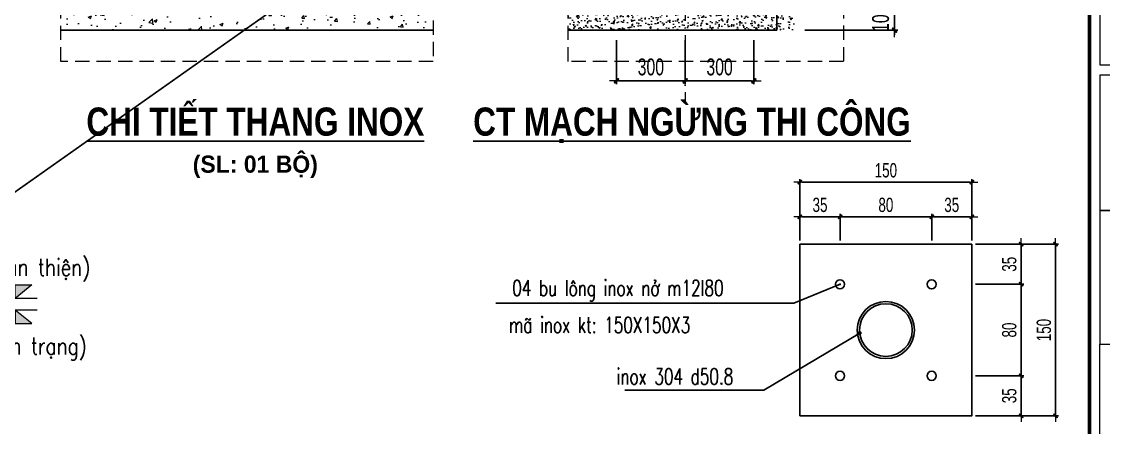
# Model space of a CAD drawing. Extents: x -192823 to 24985, y 78808 to 102574.
# Drawn here: x -127014 to -117570, y 92117 to 95664 of the extents above; entities that cross this region are included whole.
import ezdxf
from ezdxf.enums import TextEntityAlignment as Align

# ---------------------------------------------------------------- set-up
doc = ezdxf.new("R2010")
doc.units = 0
doc.header["$LTSCALE"] = 5
doc.header["$MEASUREMENT"] = 0
doc.header["$PDMODE"] = 3
doc.header["$PDSIZE"] = -5
doc.linetypes.add('DASHDOT', pattern=[1, 0.5, -0.25, 0, -0.25])
doc.linetypes.add('HIDDEN', pattern=[0.375, 0.25, -0.125])
doc.layers.get('0').update_dxf_attribs({"linetype": 'CONTINUOUS', "lineweight": 25})
doc.layers.get('DEFPOINTS').update_dxf_attribs({"linetype": 'CONTINUOUS', "lineweight": 9})
for name, color, linetype, lineweight in [('EG Hatch', 252, 'CONTINUOUS', 9), ('EG Text2', 7, 'CONTINUOUS', 20), ('Khungten_LCDI', 7, 'CONTINUOUS', 25), ('KICHTHUOC', 167, 'CONTINUOUS', 15), ('LC Dim', 8, 'CONTINUOUS', 18), ('LC MANH DUT', 35, 'HIDDEN', 5), ('LC Net thay', 7, 'CONTINUOUS', 25), ('LC Net truc', 79, 'DASHDOT', 13), ('LC Text1', 3, 'CONTINUOUS', 20), ('LC Text2', 7, 'CONTINUOUS', 25)]:
    doc.layers.add(name, color=color, linetype=linetype, lineweight=lineweight)
doc.layers.add('KCS_Plotter', color=11, linetype='CONTINUOUS', plot=False)
doc.styles.add('EG 1', font='')
doc.styles.add('HOATBIF', font='hoatbif.shx', dxfattribs={"width": 0.7})
doc.styles.add('Khungten', font='', dxfattribs={"width": 0.9, "height": 5000})
doc.styles.add('LC 1', font='')
doc.styles.add('LC 3', font='vnsimli.shx', dxfattribs={"width": 0.75})
doc.styles.add('LC3', font='', dxfattribs={"width": 0.8})
doc.styles.add('T1', font='Vnsimli.shx', dxfattribs={"width": 0.8})
doc.styles.add('Title', font='', dxfattribs={"width": 0.8})
doc.styles.get('EG 1').set_extended_font_data('.VnAvantH', bold=True)
doc.styles.get('Khungten').set_extended_font_data('.VnAvantH')
doc.styles.get('LC 1').set_extended_font_data('.VnAvantH', bold=True)
doc.styles.get('LC3').set_extended_font_data('.VnArialH', bold=True)
doc.styles.get('Title').set_extended_font_data('.VnBlackH')
doc.dimstyles.new('1-100', dxfattribs={"dimscale": 100, "dimtxt": 2.5, "dimasz": 0.35, "dimexe": 0.5, "dimexo": 0, "dimgap": 1, "dimtad": 1, "dimdec": 0, "dimzin": 0, "dimdsep": 46, "dimtxsty": 'HOATBIF', "dimblk1": 'DOT', "dimblk2": 'DOT', "dimsah": 1, "dimcen": -1, "dimdle": 1, "dimclrd": 256, "dimclre": 256, "dimclrt": 130, "dimadec": 0, "dimazin": 0, "dimtfac": 0.333333, "dimtdec": 0, "dimtix": 1, "dimtmove": 2, "dimatfit": 3, "dimldrblk": 'DOT', "dimfxl": 0.5, "dimtvp": 0.833333, "dimtolj": 1, "dimtzin": 12, "dimarcsym": 0})
doc.dimstyles.new('1-100(1-50)', dxfattribs={"dimscale": 59, "dimtxt": 2.5, "dimasz": 0.35, "dimexe": 0.5, "dimexo": 0, "dimgap": 0.8, "dimtad": 1, "dimdec": 0, "dimzin": 0, "dimdsep": 46, "dimtxsty": 'HOATBIF', "dimblk1": 'DOT', "dimblk2": 'DOT', "dimsah": 1, "dimcen": -1, "dimdle": 1, "dimclrd": 256, "dimclre": 256, "dimclrt": 4, "dimadec": 3, "dimazin": 2, "dimtfac": 0.333333, "dimtdec": 0, "dimtix": 1, "dimtmove": 2, "dimatfit": 3, "dimldrblk": 'DOT', "dimfxl": 1, "dimtvp": 0.833333, "dimtolj": 1, "dimtzin": 0, "dimarcsym": 0})
doc.dimstyles.new('MONG', dxfattribs={"dimscale": 50, "dimtxt": 2.5, "dimasz": 0.35, "dimexe": 0.5, "dimexo": 0, "dimgap": 0.8, "dimtad": 1, "dimdec": 0, "dimzin": 0, "dimdsep": 46, "dimtxsty": 'HOATBIF', "dimblk1": 'DOT', "dimblk2": 'DOT', "dimsah": 1, "dimcen": -1, "dimdle": 1, "dimclrd": 256, "dimclre": 256, "dimclrt": 4, "dimadec": 3, "dimazin": 2, "dimtfac": 0.333333, "dimtdec": 0, "dimtix": 1, "dimtmove": 2, "dimatfit": 3, "dimldrblk": 'DOT', "dimfxl": 1, "dimtvp": 0.833333, "dimtolj": 1, "dimtzin": 0, "dimarcsym": 0})

# ---------------------------------------------------------------- blocks, each defined once
blk = doc.blocks.new('TIEUDE1')
at = {"layer": 'EG Text2', "color": 7, "style": 'EG 1'}
blk.add_attdef('TIªU§Ò', text='', height=5, dxfattribs=at).set_placement((0, 0), align=Align.BOTTOM_CENTER)
blk.add_attdef('TL', text='', height=3, dxfattribs=at).set_placement((0, -2), align=Align.TOP_CENTER)
blk = doc.blocks.new('DOT')
at = {"layer": 'KICHTHUOC'}
blk.add_line((-3, 0), (3, 0), dxfattribs=at)
at = {"layer": 'KICHTHUOC', "color": 4}
blk.add_line((-1, -1), (1, 1), dxfattribs=at)
blk.add_lwpolyline([(0.5, 1), (-1, -0.5), (-0.5, -1), (1, 0.5)], close=True, dxfattribs=at)
blk = doc.blocks.new('*D192')
at = {"layer": 'DEFPOINTS', "color": 0, "transparency": 16777216}
for p in [(-120176.2, 95789.2), (-120176.2, 95589.2), (-119393.1, 95589.2)]:
    blk.add_point(p, dxfattribs=at)
at = {"layer": 'LC Dim', "lineweight": -2, "transparency": 16777216}
for p, q in [((-120176.2, 95789.2), (-119363.6, 95789.2)), ((-119393.1, 95809.8), (-119393.1, 95830.5)), ((-119393.1, 95789.2), (-119393.1, 95589.2)), ((-120176.2, 95589.2), (-119363.6, 95589.2)), ((-119393.1, 95568.5), (-119393.1, 95547.9))]:
    blk.add_line(p, q, dxfattribs=at)
at = {"layer": 'LC Dim', "lineweight": -2, "transparency": 16777216, "xscale": 20.65, "yscale": 20.65, "zscale": 20.65}
for p, rotation in [((-119393.1, 95789.2), 270), ((-119393.1, 95589.2), 90)]:
    blk.add_blockref('DOT', p, dxfattribs=dict(at, rotation=rotation))
at = {"layer": 'LC Dim', "color": 4, "transparency": 16777216, "insert": (-119514, 95689.2), "char_height": 147.5, "attachment_point": 5, "rotation": 90, "style": 'HOATBIF'}
blk.add_mtext('\\A1;100', dxfattribs=at)
blk = doc.blocks.new('*D194')
at = {"layer": 'DEFPOINTS', "color": 0, "transparency": 16777216}
for p in [(-121820.2, 95503.4), (-121220.2, 95503.4), (-121220.2, 95146.5)]:
    blk.add_point(p, dxfattribs=at)
at = {"layer": 'LC Dim', "lineweight": -2, "transparency": 16777216}
for p, q in [((-121820.2, 95503.4), (-121820.2, 95117)), ((-121220.2, 95503.4), (-121220.2, 95117)), ((-121799.5, 95146.5), (-121240.8, 95146.5))]:
    blk.add_line(p, q, dxfattribs=at)
at = {"layer": 'LC Dim', "lineweight": -2, "transparency": 16777216, "xscale": 20.65, "yscale": 20.65, "zscale": 20.65, "rotation": 180}
blk.add_blockref('DOT', (-121820.2, 95146.5), dxfattribs=at)
at = {"layer": 'LC Dim', "lineweight": -2, "transparency": 16777216, "xscale": 20.65, "yscale": 20.65, "zscale": 20.65}
blk.add_blockref('DOT', (-121220.2, 95146.5), dxfattribs=at)
at = {"layer": 'LC Dim', "color": 4, "transparency": 16777216, "insert": (-121520.2, 95267.4), "char_height": 147.5, "attachment_point": 5, "style": 'HOATBIF'}
blk.add_mtext('\\A1;300', dxfattribs=at)
blk = doc.blocks.new('*D195')
at = {"layer": 'DEFPOINTS', "color": 0, "transparency": 16777216}
for p in [(-121220.2, 95503.4), (-120620.2, 95503.4), (-120620.2, 95146.5)]:
    blk.add_point(p, dxfattribs=at)
at = {"layer": 'LC Dim', "lineweight": -2, "transparency": 16777216}
for p, q in [((-121220.2, 95503.4), (-121220.2, 95117)), ((-120620.2, 95503.4), (-120620.2, 95117)), ((-121199.5, 95146.5), (-120640.8, 95146.5))]:
    blk.add_line(p, q, dxfattribs=at)
at = {"layer": 'LC Dim', "lineweight": -2, "transparency": 16777216, "xscale": 20.65, "yscale": 20.65, "zscale": 20.65, "rotation": 180}
blk.add_blockref('DOT', (-121220.2, 95146.5), dxfattribs=at)
at = {"layer": 'LC Dim', "lineweight": -2, "transparency": 16777216, "xscale": 20.65, "yscale": 20.65, "zscale": 20.65}
blk.add_blockref('DOT', (-120620.2, 95146.5), dxfattribs=at)
at = {"layer": 'LC Dim', "color": 4, "transparency": 16777216, "insert": (-120920.2, 95267.4), "char_height": 147.5, "attachment_point": 5, "style": 'HOATBIF'}
blk.add_mtext('\\A1;300', dxfattribs=at)
blk = doc.blocks.new('Caodo1')
at = {"layer": 'LC Text1'}
blk.add_hatch(color=4, dxfattribs=at).paths.add_polyline_path([(0, 200), (0, 0), (243, 200)])
at = {"layer": 'LC Text1', "color": 4}
for p, q in [((0, 0), (0, 200)), ((324, 0), (-324, 0))]:
    blk.add_line(p, q, dxfattribs=at)
blk.add_lwpolyline([(-243, 200), (243, 200), (0, 0), (0, 0)], close=True, dxfattribs=at)
at = {"layer": 'LC Text1', "color": 4, "style": 'T1', "width": 0.8}
blk.add_attdef('%%P0,00', text='', height=250, dxfattribs=at).set_placement((-39, 460), align=Align.MIDDLE_CENTER)
blk = doc.blocks.new('lcdi dien')
at = {"layer": 'Khungten_LCDI', "color": 5, "lineweight": 60}
blk.add_line((36600, 14650), (36600, -14650), dxfattribs=at)
at = {"layer": 'Khungten_LCDI', "color": 9, "lineweight": 15}
for points in [[(36750, 2587), (40450, 2587), (40450, 6562), (36750, 6562)], [(36750, 446), (40450, 446), (40450, 2437), (36750, 2437)], [(36750, -1522), (40450, -1522), (40450, 446), (36750, 446)], [(36750, -1522), (40450, -1522), (40450, -3535), (36750, -3535)]]:
    blk.add_lwpolyline(points, close=True, dxfattribs=at)
at = {"color": 7, "style": 'Khungten', "width": 0.8}
for tag, p in [('REVISION', (39499, -10746)), ('NGAYHT', (39546, -11609))]:
    blk.add_attdef(tag, text='', height=200, dxfattribs=at).set_placement(p, align=Align.CENTER)
at = {"layer": 'LC Text1', "style": 'Title', "width": 1.485915}
for tag, p, p2 in [('TENBANVE1', (36913, -8886), (40339, -8886)), ('TENBANVE2', (36913, -9562), (40339, -9562))]:
    blk.add_attdef(tag, text='', height=250, dxfattribs=at).set_placement(p, p2, align=Align.FIT)
at = {"layer": 'LC Text1', "style": 'Title', "width": 0.7}
blk.add_attdef('SOBANVE', text='', height=250, dxfattribs=at).set_placement((39562, -13896), align=Align.CENTER)
blk = doc.blocks.new('*D1037')
at = {"layer": 'DEFPOINTS', "color": 0, "ltscale": 2, "transparency": 16777216}
for p in [(-120218.4, 93959.2), (-120218.4, 93750.9), (-119868.4, 93750.9)]:
    blk.add_point(p, dxfattribs=at)
at = {"layer": 'LC Dim', "lineweight": -2, "ltscale": 2, "transparency": 16777216}
for p, q in [((-120218.4, 93750.9), (-120218.4, 93984.2)), ((-119868.4, 93750.9), (-119868.4, 93984.2)), ((-119885.9, 93959.2), (-120200.9, 93959.2))]:
    blk.add_line(p, q, dxfattribs=at)
at = {"layer": 'LC Dim', "lineweight": -2, "ltscale": 2, "transparency": 16777216, "xscale": 17.5, "yscale": 17.5, "zscale": 17.5, "rotation": 180}
blk.add_blockref('DOT', (-120218.4, 93959.2), dxfattribs=at)
at = {"layer": 'LC Dim', "lineweight": -2, "ltscale": 2, "transparency": 16777216, "xscale": 17.5, "yscale": 17.5, "zscale": 17.5}
blk.add_blockref('DOT', (-119868.4, 93959.2), dxfattribs=at)
at = {"layer": 'LC Dim', "color": 4, "ltscale": 2, "transparency": 16777216, "insert": (-120043.4, 94061.7), "char_height": 125, "attachment_point": 5, "style": 'HOATBIF'}
blk.add_mtext('\\A1;35', dxfattribs=at)
blk = doc.blocks.new('*D1038')
at = {"layer": 'DEFPOINTS', "color": 0, "ltscale": 2, "transparency": 16777216}
for p in [(-119068.4, 93959.2), (-119868.4, 93750.9), (-119068.4, 93750.9)]:
    blk.add_point(p, dxfattribs=at)
at = {"layer": 'LC Dim', "lineweight": -2, "ltscale": 2, "transparency": 16777216}
for p, q in [((-119868.4, 93750.9), (-119868.4, 93984.2)), ((-119068.4, 93750.9), (-119068.4, 93984.2)), ((-119850.9, 93959.2), (-119085.9, 93959.2))]:
    blk.add_line(p, q, dxfattribs=at)
at = {"layer": 'LC Dim', "lineweight": -2, "ltscale": 2, "transparency": 16777216, "xscale": 17.5, "yscale": 17.5, "zscale": 17.5, "rotation": 180}
blk.add_blockref('DOT', (-119868.4, 93959.2), dxfattribs=at)
at = {"layer": 'LC Dim', "lineweight": -2, "ltscale": 2, "transparency": 16777216, "xscale": 17.5, "yscale": 17.5, "zscale": 17.5}
blk.add_blockref('DOT', (-119068.4, 93959.2), dxfattribs=at)
at = {"layer": 'LC Dim', "color": 4, "ltscale": 2, "transparency": 16777216, "insert": (-119468.4, 94061.7), "char_height": 125, "attachment_point": 5, "style": 'HOATBIF'}
blk.add_mtext('\\A1;80', dxfattribs=at)
blk = doc.blocks.new('*D1039')
at = {"layer": 'DEFPOINTS', "color": 0, "ltscale": 2, "transparency": 16777216}
for p in [(-118718.4, 93959.2), (-119068.4, 93750.9), (-118718.4, 93750.9)]:
    blk.add_point(p, dxfattribs=at)
at = {"layer": 'LC Dim', "lineweight": -2, "ltscale": 2, "transparency": 16777216}
for p, q in [((-119068.4, 93750.9), (-119068.4, 93984.2)), ((-118718.4, 93750.9), (-118718.4, 93984.2)), ((-119050.9, 93959.2), (-118735.9, 93959.2))]:
    blk.add_line(p, q, dxfattribs=at)
at = {"layer": 'LC Dim', "lineweight": -2, "ltscale": 2, "transparency": 16777216, "xscale": 17.5, "yscale": 17.5, "zscale": 17.5, "rotation": 180}
blk.add_blockref('DOT', (-119068.4, 93959.2), dxfattribs=at)
at = {"layer": 'LC Dim', "lineweight": -2, "ltscale": 2, "transparency": 16777216, "xscale": 17.5, "yscale": 17.5, "zscale": 17.5}
blk.add_blockref('DOT', (-118718.4, 93959.2), dxfattribs=at)
at = {"layer": 'LC Dim', "color": 4, "ltscale": 2, "transparency": 16777216, "insert": (-118893.4, 94061.7), "char_height": 125, "attachment_point": 5, "style": 'HOATBIF'}
blk.add_mtext('\\A1;35', dxfattribs=at)
blk = doc.blocks.new('*D1040')
at = {"layer": 'DEFPOINTS', "color": 0, "ltscale": 2, "transparency": 16777216}
for p in [(-118718.4, 94261.2), (-120218.4, 93916.6), (-118718.4, 93750.9)]:
    blk.add_point(p, dxfattribs=at)
at = {"layer": 'LC Dim', "lineweight": -2, "ltscale": 2, "transparency": 16777216}
for p, q in [((-120218.4, 93916.6), (-120218.4, 94286.2)), ((-120200.9, 94261.2), (-118735.9, 94261.2)), ((-118718.4, 93750.9), (-118718.4, 94286.2))]:
    blk.add_line(p, q, dxfattribs=at)
at = {"layer": 'LC Dim', "lineweight": -2, "ltscale": 2, "transparency": 16777216, "xscale": 17.5, "yscale": 17.5, "zscale": 17.5, "rotation": 180}
blk.add_blockref('DOT', (-120218.4, 94261.2), dxfattribs=at)
at = {"layer": 'LC Dim', "lineweight": -2, "ltscale": 2, "transparency": 16777216, "xscale": 17.5, "yscale": 17.5, "zscale": 17.5}
blk.add_blockref('DOT', (-118718.4, 94261.2), dxfattribs=at)
at = {"layer": 'LC Dim', "color": 4, "ltscale": 2, "transparency": 16777216, "insert": (-119468.4, 94363.7), "char_height": 125, "attachment_point": 5, "style": 'HOATBIF'}
blk.add_mtext('\\A1;150', dxfattribs=at)
blk = doc.blocks.new('*D1041')
at = {"layer": 'DEFPOINTS', "color": 0, "ltscale": 2, "transparency": 16777216}
for p in [(-118685.8, 92568.3), (-118685.8, 92218.3), (-118288.3, 92218.3)]:
    blk.add_point(p, dxfattribs=at)
at = {"layer": 'LC Dim', "lineweight": -2, "ltscale": 2, "transparency": 16777216}
for p, q in [((-118685.8, 92568.3), (-118263.3, 92568.3)), ((-118288.3, 92550.8), (-118288.3, 92235.8)), ((-118685.8, 92218.3), (-118263.3, 92218.3))]:
    blk.add_line(p, q, dxfattribs=at)
at = {"layer": 'LC Dim', "lineweight": -2, "ltscale": 2, "transparency": 16777216, "xscale": 17.5, "yscale": 17.5, "zscale": 17.5}
for p, rotation in [((-118288.3, 92568.3), 90), ((-118288.3, 92218.3), 270)]:
    blk.add_blockref('DOT', p, dxfattribs=dict(at, rotation=rotation))
at = {"layer": 'LC Dim', "color": 4, "ltscale": 2, "transparency": 16777216, "insert": (-118390.8, 92393.3), "char_height": 125, "attachment_point": 5, "rotation": 90, "style": 'HOATBIF'}
blk.add_mtext('\\A1;35', dxfattribs=at)
blk = doc.blocks.new('*D1042')
at = {"layer": 'DEFPOINTS', "color": 0, "ltscale": 2, "transparency": 16777216}
for p in [(-118685.8, 93368.3), (-118288.3, 93368.3), (-118685.8, 92568.3)]:
    blk.add_point(p, dxfattribs=at)
at = {"layer": 'LC Dim', "lineweight": -2, "ltscale": 2, "transparency": 16777216}
for p, q in [((-118685.8, 93368.3), (-118263.3, 93368.3)), ((-118288.3, 92585.8), (-118288.3, 93350.8)), ((-118685.8, 92568.3), (-118263.3, 92568.3))]:
    blk.add_line(p, q, dxfattribs=at)
at = {"layer": 'LC Dim', "lineweight": -2, "ltscale": 2, "transparency": 16777216, "xscale": 17.5, "yscale": 17.5, "zscale": 17.5}
for p, rotation in [((-118288.3, 93368.3), 90), ((-118288.3, 92568.3), 270)]:
    blk.add_blockref('DOT', p, dxfattribs=dict(at, rotation=rotation))
at = {"layer": 'LC Dim', "color": 4, "ltscale": 2, "transparency": 16777216, "insert": (-118390.8, 92968.3), "char_height": 125, "attachment_point": 5, "rotation": 90, "style": 'HOATBIF'}
blk.add_mtext('\\A1;80', dxfattribs=at)
blk = doc.blocks.new('*D1043')
at = {"layer": 'DEFPOINTS', "color": 0, "ltscale": 2, "transparency": 16777216}
for p in [(-118685.8, 93718.3), (-118288.3, 93718.3), (-118685.8, 93368.3)]:
    blk.add_point(p, dxfattribs=at)
at = {"layer": 'LC Dim', "lineweight": -2, "ltscale": 2, "transparency": 16777216}
for p, q in [((-118685.8, 93718.3), (-118263.3, 93718.3)), ((-118288.3, 93385.8), (-118288.3, 93700.8)), ((-118685.8, 93368.3), (-118263.3, 93368.3))]:
    blk.add_line(p, q, dxfattribs=at)
at = {"layer": 'LC Dim', "lineweight": -2, "ltscale": 2, "transparency": 16777216, "xscale": 17.5, "yscale": 17.5, "zscale": 17.5}
for p, rotation in [((-118288.3, 93718.3), 90), ((-118288.3, 93368.3), 270)]:
    blk.add_blockref('DOT', p, dxfattribs=dict(at, rotation=rotation))
at = {"layer": 'LC Dim', "color": 4, "ltscale": 2, "transparency": 16777216, "insert": (-118390.8, 93543.3), "char_height": 125, "attachment_point": 5, "rotation": 90, "style": 'HOATBIF'}
blk.add_mtext('\\A1;35', dxfattribs=at)
blk = doc.blocks.new('*D1044')
at = {"layer": 'DEFPOINTS', "color": 0, "ltscale": 2, "transparency": 16777216}
for p in [(-118685.8, 93718.3), (-117986.3, 93718.3), (-118330.9, 92218.3)]:
    blk.add_point(p, dxfattribs=at)
at = {"layer": 'LC Dim', "lineweight": -2, "ltscale": 2, "transparency": 16777216}
for p, q in [((-118685.8, 93718.3), (-117961.3, 93718.3)), ((-117986.3, 92235.8), (-117986.3, 93700.8)), ((-118330.9, 92218.3), (-117961.3, 92218.3))]:
    blk.add_line(p, q, dxfattribs=at)
at = {"layer": 'LC Dim', "lineweight": -2, "ltscale": 2, "transparency": 16777216, "xscale": 17.5, "yscale": 17.5, "zscale": 17.5}
for p, rotation in [((-117986.3, 93718.3), 90), ((-117986.3, 92218.3), 270)]:
    blk.add_blockref('DOT', p, dxfattribs=dict(at, rotation=rotation))
at = {"layer": 'LC Dim', "color": 4, "ltscale": 2, "transparency": 16777216, "insert": (-118088.8, 92968.3), "char_height": 125, "attachment_point": 5, "rotation": 90, "style": 'HOATBIF'}
blk.add_mtext('\\A1;150', dxfattribs=at)

msp = doc.modelspace()

# ---------------------------------------------------------------- hatches: boundary and pattern name
at = {"layer": 'EG Hatch'}
h = msp.add_hatch(dxfattribs=at)
h.set_pattern_fill('AR-CONC', color=256, scale=40, style=0)
h.set_pattern_definition([(50, (-10932.63, 116242), (286.90407, -25.10085), [30, -330]), (355, (-10932.63, 116242), (-55.5005, 300.87685), [24, -264]), (100.4514, (-10908.73, 116239.92), (231.40375, 275.7758), [25.4961, -280.45684]), (46.1842, (-10932.63, 116322), (426.8964, -66.2076), [45, -495]), (96.6356, (-10897.06, 116316.5), (373.8651, 389.6471), [38.2441, -420.6852]), (351.1842, (-10932.63, 116322), (373.8648, 389.6474), [36, -396]), (21, (-10892.63, 116302), (238.7628, -161.04756), [30, -330]), (326, (-10892.63, 116302), (97.3261, 290.06), [24, -264]), (71.4514, (-10872.74, 116288.6), (336.08905, 129.0122), [25.4961, -280.45684]), (37.5, (-10932.63, 116242.01), (4.86394, 133.15754), [0, -260.8, 0, -268, 0, -265]), (7.5, (-10932.63, 116242.01), (105.22781, 157.76468), [0, -152.8, 0, -254.8, 0, -101]), (327.5, (-11021.83, 116242.01), (213.52897, -9.02195), [0, -100, 0, -312, 0, -414]), (317.5, (-11061.83, 116242), (233.27447, 40.042), [0, -130, 0, -207.2, 0, -294])])
h.paths.add_polyline_path([(-126672.1, 95789.2), (-126672.1, 95589.2), (-123472.2, 95589.2), (-123472.2, 95789.2)])
h = msp.add_hatch(dxfattribs=at)
h.set_pattern_fill('AR-CONC', color=256, scale=15, style=0)
h.set_pattern_definition([(50, (-28071.13, 38111.055), (107.58903, -9.41282), [11.25, -123.75]), (355, (-28071.13, 38111.06), (-20.8127, 112.82882), [9, -99]), (100.4514, (-28062.17, 38110.27), (86.77641, 103.41593), [9.56103, -105.17132]), (46.1842, (-28071.13, 38141.06), (160.08616, -24.82785), [16.875, -185.625]), (96.6356, (-28057.8, 38138.99), (140.1994, 146.11768), [14.34154, -157.75695]), (351.1842, (-28071.13, 38141.06), (140.1993, 146.1178), [13.5, -148.5]), (21, (-28056.13, 38133.555), (89.53606, -60.392834), [11.25, -123.75]), (326, (-28056.13, 38133.56), (36.4973, 108.77251), [9, -99]), (71.4514, (-28048.67, 38128.52), (126.03339, 48.37957), [9.56103, -105.17132]), (37.5, (-28071.134, 38111.055), (1.823978, 49.934078), [0, -97.8, 0, -100.5, 0, -99.375]), (7.5, (-28071.134, 38111.055), (39.46043, 59.161757), [0, -57.3, 0, -95.55, 0, -37.875]), (327.5, (-28104.584, 38111.055), (80.073365, -3.383231), [0, -37.5, 0, -117, 0, -155.25]), (317.5, (-28119.584, 38111.055), (87.477925, 15.015747), [0, -48.75, 0, -77.7, 0, -110.25])])
h.paths.add_polyline_path([(-120270.2, 95789.2), (-120520.2, 95789.2), (-122243.1, 95789.2), (-122243.1, 95589.2), (-120270.2, 95589.2)])

# ---------------------------------------------------------------- linework, layer by layer
at = {"layer": 'KCS_Plotter'}
msp.add_line((-140149.1, 84928.2), (-115203.6, 102568.2), dxfattribs=at)
at = {"layer": 'LC MANH DUT', "ltscale": 100}
for points in [[(-126672.1, 101486.8), (-123422.2, 101486.8), (-123422.2, 95316.2), (-126672.1, 95316.2)], [(-122243.1, 101067.4), (-119838.5, 101067.4), (-119838.5, 95316.2), (-122243.1, 95316.2)]]:
    msp.add_lwpolyline(points, close=True, dxfattribs=at)
at = {"layer": 'LC Net thay'}
for p, q in [((-120420.2, 95789.2), (-120420.2, 95589.2)), ((-123422.2, 95589.2), (-126672.1, 95589.2)), ((-122243.1, 95589.2), (-120420.2, 95589.2))]:
    msp.add_line(p, q, dxfattribs=at)
at = {"layer": 'LC Net thay', "ltscale": 2}
msp.add_lwpolyline([(-120218.4, 92218.3), (-118718.4, 92218.3), (-118718.4, 93718.3), (-120218.4, 93718.3)], close=True, dxfattribs=at)
for centre, radius in [((-119868.4, 93368.3), 40), ((-119068.4, 93368.3), 40), ((-119468.4, 92968.3), 250), ((-119468.4, 92968.3), 230), ((-119868.4, 92568.3), 40), ((-119068.4, 92568.3), 40)]:
    msp.add_circle(centre, radius, dxfattribs=at)
at = {"layer": 'LC Net truc', "ltscale": 50}
msp.add_line((-121220.2, 101299.3), (-121220.2, 94954.9), dxfattribs=at)

# ---------------------------------------------------------------- block references
at = {"layer": 'LC Net thay', "xscale": 0.594, "yscale": 0.594, "zscale": 0.594}
msp.add_blockref('lcdi dien', (-139431.2, 93749.1), dxfattribs=at)
at = {"layer": 'LC Text1'}
ref = msp.add_blockref('Caodo1', (-127069.8, 93243.4), dxfattribs=dict(at, xscale=0.593939378536651, yscale=0.593939378536651, zscale=0.593939378536651))
ref.add_attrib('%%P0,00', '(s©n hoµn thiÖn)', dxfattribs={"layer": 'LC Text2', "color": 4, "height": 148.485, "style": 'T1', "width": 0.8}).set_placement((-127093, 93516.3), align=Align.MIDDLE_CENTER)
ref = msp.add_blockref('Caodo1', (-127069.8, 93143.4), dxfattribs=dict(at, xscale=-0.593939378536651, yscale=0.593939378536651, zscale=0.593939378536651, rotation=180))
ref.add_attrib('%%P0,00', '(cèt hiÖn tr¹ng)', dxfattribs={"layer": 'LC Text2', "color": 4, "height": 148.485, "style": 'T1', "width": 0.8}).set_placement((-127093, 92828.1), align=Align.MIDDLE_CENTER)
at = {"layer": 'LC Text2'}
ref = msp.add_blockref('TIEUDE1', (-124973.7, 94593.3), dxfattribs=dict(at, xscale=50.00000000009664, yscale=50.00000000009664, zscale=50.00000000009664))
ref.add_attrib('TIªU§Ò', '%%Uchi tiÕt thang inox', dxfattribs={"color": 7, "height": 246.221, "style": 'LC3', "width": 0.8}).set_placement((-124973.7, 94593.3), align=Align.BOTTOM_CENTER)
ref.add_attrib('TL', '(sl: 01 bé)', dxfattribs={"color": 7, "height": 150, "style": 'LC 1'}).set_placement((-124973.7, 94493.3), align=Align.TOP_CENTER)
ref = msp.add_blockref('TIEUDE1', (-121161.4, 94593.3), dxfattribs=dict(at, xscale=50.00000000009664, yscale=50.00000000009664, zscale=50.00000000009664))
ref.add_attrib('TIªU§Ò', '%%Uct m¹ch ngõng thi c«ng', dxfattribs={"color": 7, "height": 246.221, "style": 'LC3', "width": 0.8}).set_placement((-121161.4, 94593.3), align=Align.BOTTOM_CENTER)

# ---------------------------------------------------------------- texts
at = {"layer": 'LC Text1', "color": 3, "style": 'LC 3', "width": 0.7}
for s, p in [('04 bu l«ng inox në m12l80', (-122730, 93266.3)), ('m· inox kt: 150X150X3', (-122758.1, 92942.9)), ('inox 304 d50.8', (-121819, 92492.8))]:
    msp.add_text(s, height=139.123, dxfattribs=at).set_placement(p)

# ---------------------------------------------------------------- dimensions: what is measured, and where the dimension line sits
at = {"layer": 'LC Dim'}
dim = msp.add_linear_dim(base=(-119393.1, 95589.2), p1=(-120176.2, 95789.2), p2=(-120176.2, 95589.2), angle=90, dimstyle='1-100(1-50)', override={"dimlfac": 0.5, "dimfxl": 0.5, "dimarcsym": 1}, dxfattribs=at)
dim.commit()
dim.dimension.update_dxf_attribs({"geometry": '*D192', "text_midpoint": (-119514, 95689.2)})
for base, p1, p2, picture, middle in [((-121220.2, 95146.5), (-121820.2, 95503.4), (-121220.2, 95503.4), '*D194', (-121520.2, 95267.4)), ((-120620.2, 95146.5), (-121220.2, 95503.4), (-120620.2, 95503.4), '*D195', (-120920.2, 95267.4))]:
    dim = msp.add_linear_dim(base=base, p1=p1, p2=p2, dimstyle='1-100(1-50)', override={"dimlfac": 0.5, "dimfxl": 0.5, "dimarcsym": 1}, dxfattribs=at)
    dim.commit()
    dim.dimension.update_dxf_attribs({"geometry": picture, "text_midpoint": middle})
at = {"layer": 'LC Dim', "ltscale": 2}
for base, p1, p2, picture, middle in [((-118718.4, 94261.2), (-120218.4, 93916.6), (-118718.4, 93750.9), '*D1040', (-119468.4, 94363.7)), ((-120218.4, 93959.2), (-119868.4, 93750.9), (-120218.4, 93750.9), '*D1037', (-120043.4, 94061.7)), ((-119068.4, 93959.2), (-119868.4, 93750.9), (-119068.4, 93750.9), '*D1038', (-119468.4, 94061.7)), ((-118718.4, 93959.2), (-119068.4, 93750.9), (-118718.4, 93750.9), '*D1039', (-118893.4, 94061.7))]:
    dim = msp.add_linear_dim(base=base, p1=p1, p2=p2, dimstyle='MONG', override={"dimlfac": 0.1}, dxfattribs=at)
    dim.commit()
    dim.dimension.update_dxf_attribs({"geometry": picture, "text_midpoint": middle})
for base, p1, p2, picture, middle in [((-118288.3, 93718.3), (-118685.8, 93368.3), (-118685.8, 93718.3), '*D1043', (-118390.8, 93543.3)), ((-117986.3, 93718.3), (-118330.9, 92218.3), (-118685.8, 93718.3), '*D1044', (-118088.8, 92968.3)), ((-118288.3, 93368.3), (-118685.8, 92568.3), (-118685.8, 93368.3), '*D1042', (-118390.8, 92968.3)), ((-118288.3, 92218.3), (-118685.8, 92568.3), (-118685.8, 92218.3), '*D1041', (-118390.8, 92393.3))]:
    dim = msp.add_linear_dim(base=base, p1=p1, p2=p2, angle=90, dimstyle='MONG', override={"dimlfac": 0.1}, dxfattribs=at)
    dim.commit()
    dim.dimension.update_dxf_attribs({"geometry": picture, "text_midpoint": middle})

# ---------------------------------------------------------------- leaders
msp.add_leader([(-119868.4, 93368.3), (-120271.9, 93204.6), (-122873.1, 93204.6)], dimstyle='MONG', override={"dimlfac": 0.5}, dxfattribs=at)
at = {"layer": 'LC Dim', "ltscale": 500}
msp.add_leader([(-119696.8, 92941.9), (-120535.2, 92442.4), (-121747.6, 92442.4)], dimstyle='1-100', override={"dimscale": 100, "dimtxt": 2.5, "dimgap": 0.7, "dimlfac": 0.5, "dimfxl": 0.5, "dimarcsym": 1}, dxfattribs=at)

doc.saveas('drawing.dxf')
